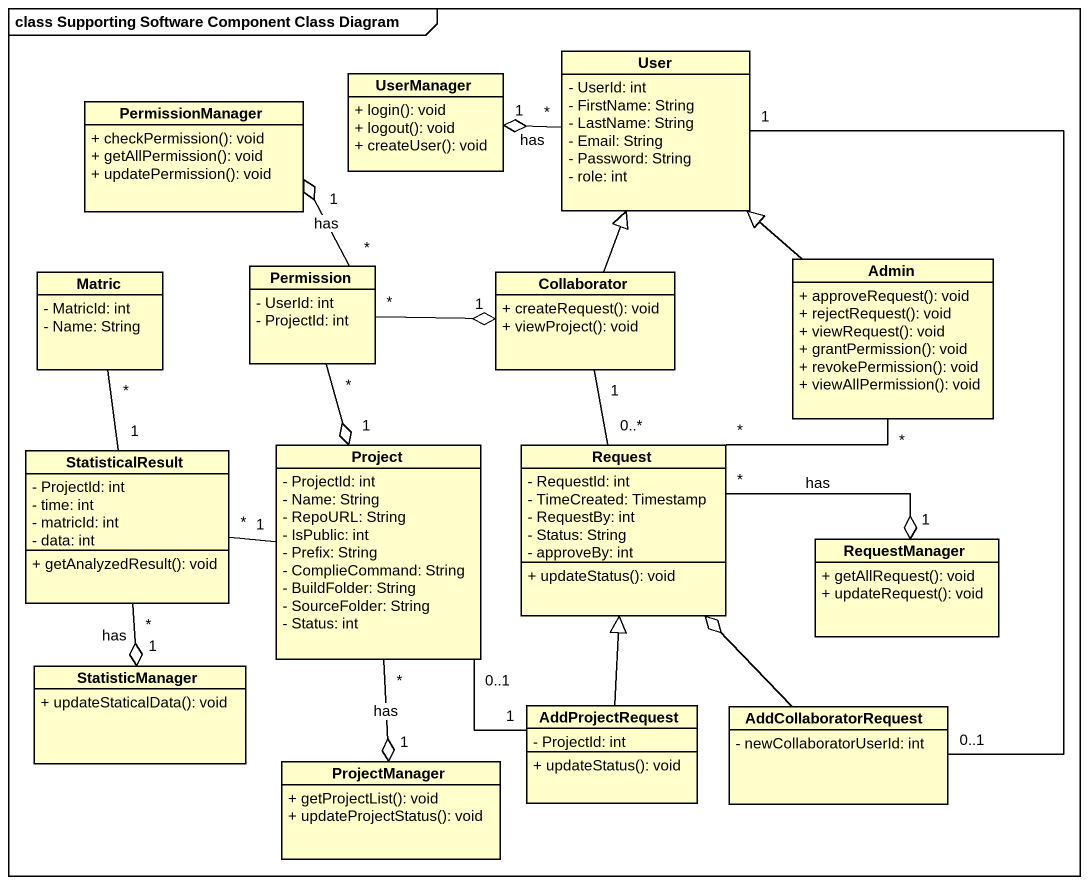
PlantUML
@startuml
mainframe class Supporting Software Component Class Diagram
hide circle
hide empty members
skinparam classAttributeIconSize 0
class UserManager {
  + login(): void
  + logout(): void
  + createUser(): void
}
class User {
  - UserId: int
  - FirstName: String
  - LastName: String
  - Email: String
  - Password: String
  - role: int
}
class PermissionManager {
  + checkPermission(): void
  + getAllPermission(): void
  + updatePermission(): void
}
class Matric {
  - MatricId: int
  - Name: String
}
class Permission {
  - UserId: int
  - ProjectId: int
}
class Collaborator {
  + createRequest(): void
  + viewProject(): void
}
class Admin {
  + approveRequest(): void
  + rejectRequest(): void
  + viewRequest(): void
  + grantPermission(): void
  + revokePermission(): void
  + viewAllPermission(): void
}
class StatisticalResult {
  - ProjectId: int
  - time: int
  - matricId: int
  - data: int
  + getAnalyzedResult(): void
}
class Project {
  - ProjectId: int
  - Name: String
  - RepoURL: String
  - IsPublic: int
  - Prefix: String
  - ComplieCommand: String
  - BuildFolder: String
  - SourceFolder: String
  - Status: int
}
class Request {
  - RequestId: int
  - TimeCreated: Timestamp
  - RequestBy: int
  - Status: String
  - approveBy: int
  + updateStatus(): void
}
class RequestManager {
  + getAllRequest(): void
  + updateRequest(): void
}
class StatisticManager {
  + updateStaticalData(): void
}
class AddProjectRequest {
  - ProjectId: int
  + updateStatus(): void
}
class AddCollaboratorRequest {
  - newCollaboratorUserId: int
}
class ProjectManager {
  + getProjectList(): void
  + updateProjectStatus(): void
}
User "*" -left-o "1" UserManager : has
Matric "*" -- "1" StatisticalResult
Permission "*" -up-o "1" PermissionManager : has
Permission "*" -right-o "1" Collaborator
Permission "*" --o "1" Project
Collaborator -up-|> User
Admin -up-|> User
StatisticalResult "*" -right- "1" Project
StatisticalResult "*" --o "1" StatisticManager : has
Project "0..1" -- "1" AddProjectRequest
Project "*" --o "1" ProjectManager : has
Request "0..*" -up- "1" Collaborator
Request "*" -up- "*" Admin
Request "*" -right-o "1" RequestManager : has
AddProjectRequest -up-|> Request
AddCollaboratorRequest "0..1" -up- "1" User
AddCollaboratorRequest -up-o Request
@enduml
